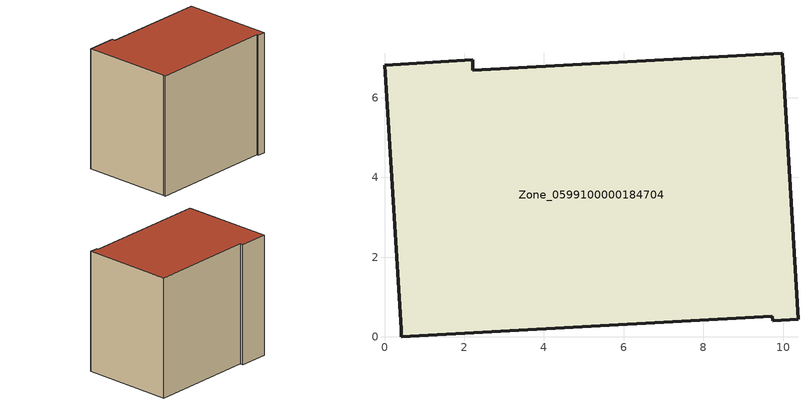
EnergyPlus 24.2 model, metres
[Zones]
Zone_0599100000184704
 floor ground (C_G): 0.42,0 0.42,0.19 0,6.81 2.21,6.95 2.21,6.69 9.97,7.12 10.37,0.44 9.74,0.4 9.72,0.52 z0
 wall outside (C_F): 2.21,6.95 0,6.81 0.42,0.19 0.42,0 9.72,0.52 9.74,0.4 10.37,0.44 9.97,7.12 2.21,6.69 2.21,6.95 z0:8.96
 roof outside (C_R): 9.74,0.4 10.37,0.44 9.97,7.12 2.21,6.69 2.21,6.95 0,6.81 0.42,0.19 0.42,0 9.72,0.52 z8.96
[BUILDING]
Pand.0599100000184704: North Axis=0; Terrain=City; Loads Convergence Tolerance Value=0.04; Temperature Convergence Tolerance Value=0.4; Solar Distribution=FullExterior; Maximum Number of Warmup Days=25; Minimum Number of Warmup Days=1
[Site:Location]
Rotterdam.The.Hague.AP_ZH_NLD Design_Conditions: Latitude=51.96; Longitude=4.45; Time Zone=1; Elevation=-4.5
[SITE:GROUNDTEMPERATURE:BUILDINGSURFACE]
18, 18, 18, 18, 18, 18, 18, 18, 18, 18, 18, 18
[MATERIAL] Thermal Absorptance=0.9; Solar Absorptance=0.7; Visible Absorptance=0.7
Name | Roughness | Thickness | Conductivity | Density | Specific Heat
G.TC.1946-1964 | MediumSmooth | 0.15 | 1 | 540 | 1210
F.TC.1946-1964 | Rough | 0.3 | 0.857143 | 1920 | 840
R.TC.1946-1964 | MediumRough | 0.2 | 0.235294 | 1500 | 1000
[CONSTRUCTION]
C_G: G.TC.1946-1964
C_F: F.TC.1946-1964
C_R: R.TC.1946-1964
[ZONE]
Zone_0599100000184704: Type=1; Multiplier=1; Ceiling Height=Autocalculate; Volume=Autocalculate; Floor Area=autocalculate; Part of Total Floor Area=Yes
[ZONEINFILTRATION:DESIGNFLOWRATE]
Infil_Zone_0599100000184704: Zone or ZoneList or Space or SpaceList=Zone_0599100000184704; Schedule=AlwaysOn; Design Flow Rate Calculation Method=Flow/Area; Flow Rate per Floor Area=0.003; Constant Term Coefficient=1; Temperature Term Coefficient=0; Velocity Term Coefficient=0; Velocity Squared Term Coefficient=0
[HVACTEMPLATE:ZONE:IDEALLOADSAIRSYSTEM]
Zone_0599100000184704: Maximum Heating Supply Air Temperature=50; Minimum Cooling Supply Air Temperature=13; Maximum Heating Supply Air Humidity Ratio=0.0156; Minimum Cooling Supply Air Humidity Ratio=0.0077; Heating Limit=NoLimit; Cooling Limit=NoLimit; Dehumidification Control Type=ConstantSensibleHeatRatio; Cooling Sensible Heat Ratio=0.7; Dehumidification Setpoint=60; Humidification Control Type=None; Humidification Setpoint=30; Outdoor Air Method=None; Outdoor Air Flow Rate per Person=0.00944; Outdoor Air Flow Rate per Zone Floor Area=0; Outdoor Air Flow Rate per Zone=0; Demand Controlled Ventilation Type=None; Outdoor Air Economizer Type=NoEconomizer; Heat Recovery Type=None; Sensible Heat Recovery Effectiveness=0.7; Latent Heat Recovery Effectiveness=0.65
[ZONECONTROL:THERMOSTAT]
ThermostatControl_Zone_0599100000184704: Zone or ZoneList=Zone_0599100000184704; Control Type Schedule=DualSetpointControlType; Control 1=Thermostat_Zone_0599100000184704; Temperature Difference Between Cutout And Setpoint=0
[THERMOSTATSETPOINT:DUALSETPOINT]
Thermostat_Zone_0599100000184704: Heating Setpoint Temperature Schedule=HeatingSetpoint_Zone_0599100000184704; Cooling Setpoint Temperature Schedule=CoolingSetpoint_Zone_0599100000184704
[SCHEDULE:COMPACT]
HeatingSetpoint_Zone_0599100000184704: Through: 12/31, For: AllDays, Until: 24:00, 21
CoolingSetpoint_Zone_0599100000184704: Through: 12/31, For: AllDays, Until: 24:00, 24
DualSetpointControlType: Through: 12/31, For: AllDays, Until: 24:00, 4
AlwaysOn: Through: 12/31, For: AllDays, Until: 24:00, 1
